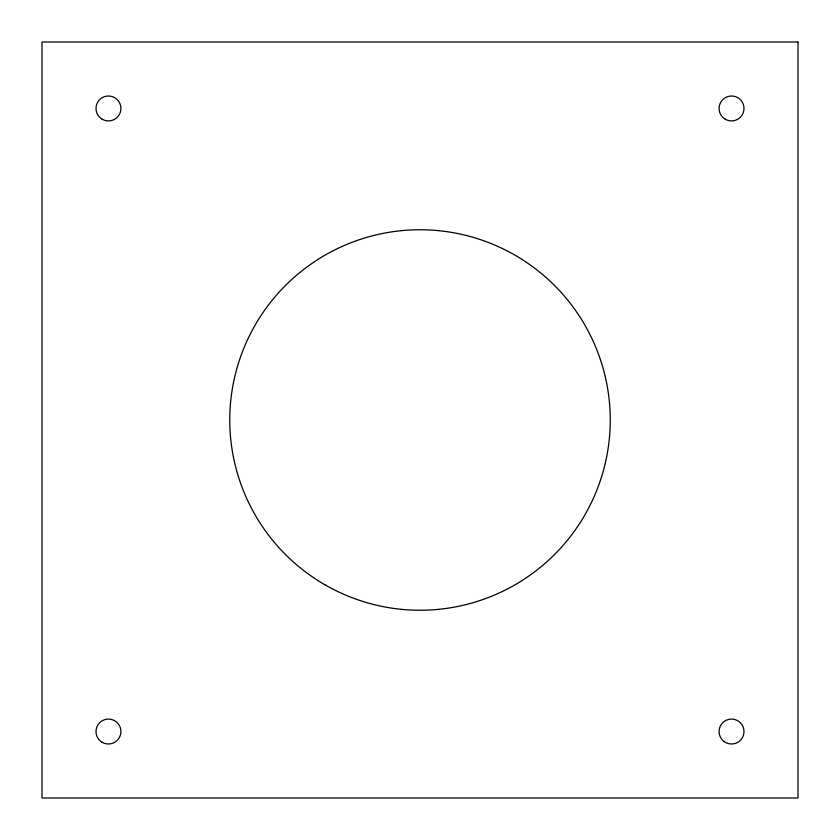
<?xml version="1.0" encoding="UTF-8"?>
<svg xmlns="http://www.w3.org/2000/svg" width="840" height="840" viewBox="0 0 840 840"><rect width="100%" height="100%" fill="white"/><g stroke="black" fill="none" stroke-linecap="round" stroke-linejoin="round"><path stroke-width="1.26" d="M798 42L42 42L42 798L798 798L798 42M725.308 119.248A12.463 12.463 0 0 0 743.999 108.465A12.463 12.463 0 0 0 725.308 97.671A12.463 12.463 0 0 0 725.308 119.248M724.279 741.668A12.463 12.463 0 0 0 743.936 732.764A12.463 12.463 0 0 0 726.4 720.185A12.463 12.463 0 0 0 724.279 741.668M102.228 119.248A12.463 12.463 0 0 0 120.918 108.465A12.463 12.463 0 0 0 102.228 97.671A12.463 12.463 0 0 0 102.228 119.248M102.228 742.329A12.463 12.463 0 0 0 120.918 731.535A12.463 12.463 0 0 0 102.228 720.751A12.463 12.463 0 0 0 102.228 742.329M324.881 584.755A190.25 190.25 0 0 0 610.25 420A190.25 190.25 0 0 0 324.881 255.245A190.25 190.25 0 0 0 324.881 584.755"/></g></svg>
